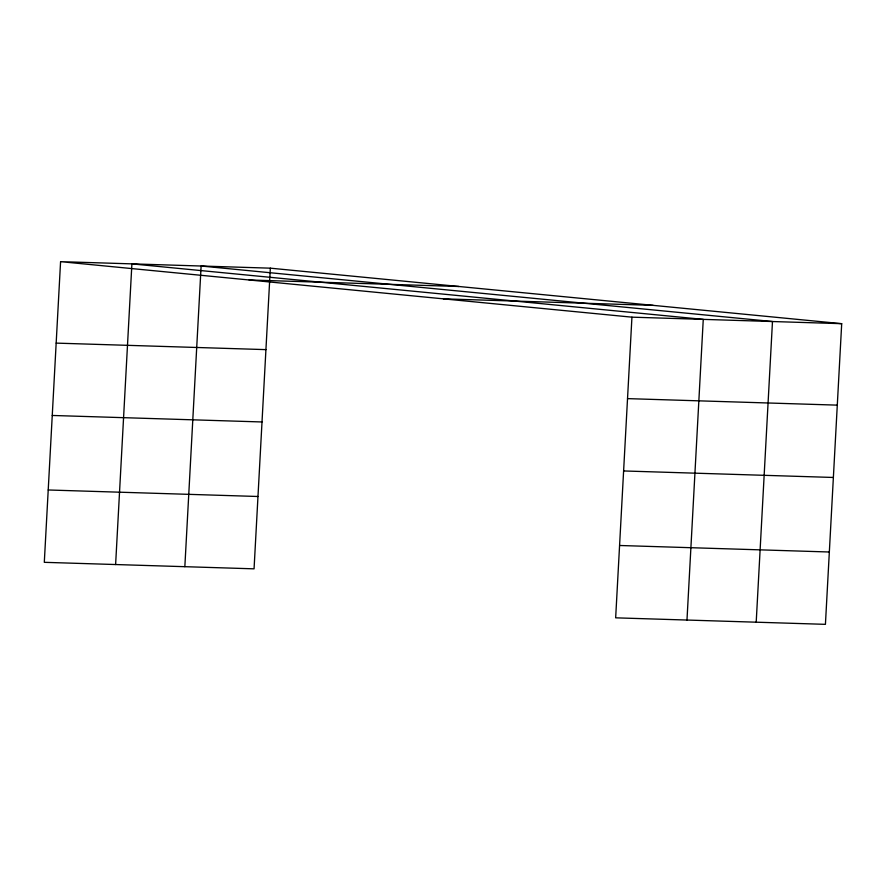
<?xml version="1.0" encoding="UTF-8"?>
<svg xmlns="http://www.w3.org/2000/svg" width="886" height="886" viewBox="0 0 886 886"><rect width="100%" height="100%" fill="white"/><g stroke="black" fill="none" stroke-linecap="round" stroke-linejoin="round"><path stroke-width="1.33" d="M60.58 261.658L44.3 562.322L254.06 568.834L270.341 268.17L60.58 261.658L631.939 317.166L841.7 323.678L825.42 624.342L615.659 617.83L631.939 317.166M115.612 564.537L131.903 263.873L703.262 319.381L686.982 620.045M184.842 566.686L201.122 266.021L772.481 321.529L756.201 622.193M249.132 279.976L458.893 286.488M443.399 298.848L653.148 305.36M56.172 343.115L265.933 349.627M627.532 398.622L837.292 405.135M52.252 415.456L262.012 421.969M623.611 470.953L833.372 477.465M48.221 489.98L257.97 496.492M619.58 545.488L829.329 552M270.341 268.17L841.7 323.678"/></g></svg>
